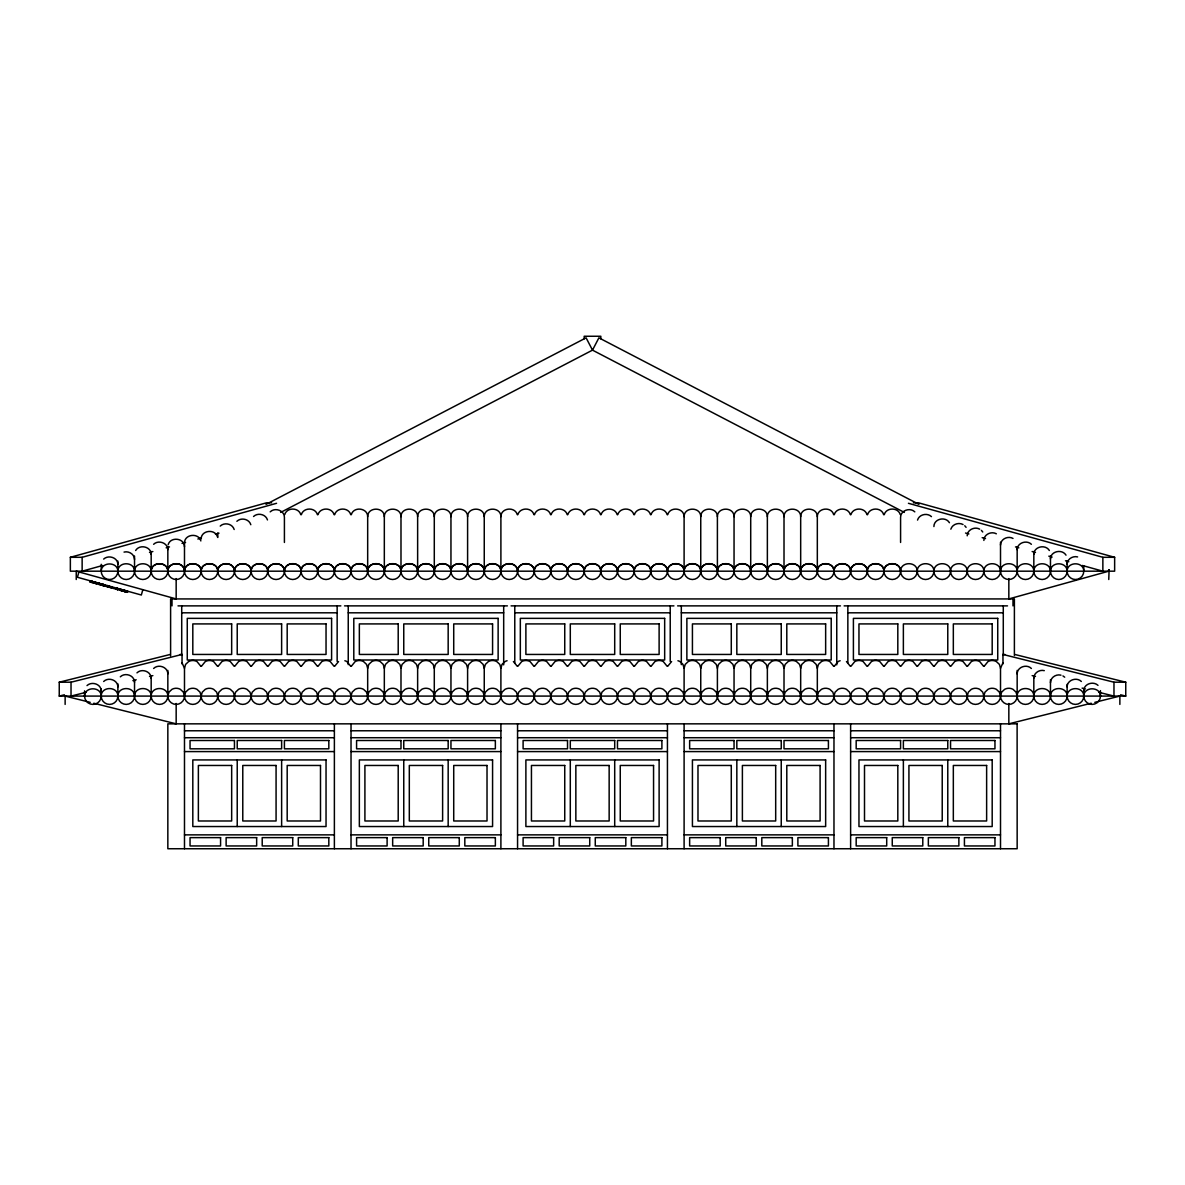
<?xml version="1.0" encoding="UTF-8"?>
<svg xmlns="http://www.w3.org/2000/svg" width="1185" height="1185" viewBox="0 0 1185 1185"><rect width="100%" height="100%" fill="white"/><g stroke="black" fill="none" stroke-linecap="round" stroke-linejoin="round"><path stroke-width="1.5" d="M184.49 694.232L184.49 668.325L185.601 664.4L188.652 661.541A8.547 8.28 0 0 1 196.977 661.541L200.857 666.296M367.676 694.232L367.676 668.325L368.787 664.4L371.838 661.541A8.547 8.28 0 0 1 380.163 661.541L383.214 664.4L384.325 668.325L384.325 694.232M384.325 668.325L385.451 664.4L388.487 661.541A8.547 8.28 0 0 1 396.827 661.541L399.863 664.4L400.989 668.325L400.989 696.084A8.325 8.325 0 0 1 392.665 704.408A8.325 8.325 0 0 1 384.325 696.084L383.214 692.158L380.163 689.3A8.547 8.28 0 0 0 371.838 689.3L368.787 692.158L367.676 696.084A8.325 8.325 0 0 1 359.351 704.408A8.325 8.325 0 0 1 351.027 696.084L349.901 692.158L346.864 689.3A8.547 8.28 0 0 0 338.54 689.3L335.488 692.158L334.377 696.084A8.325 8.325 0 0 1 326.038 704.408A8.325 8.325 0 0 1 317.713 696.084L316.602 692.158L313.551 689.3A8.547 8.28 0 0 0 305.226 689.3L302.175 692.158L301.064 696.084A8.325 8.325 0 0 1 292.739 704.408A8.325 8.325 0 0 1 284.415 696.084L283.289 692.158L280.252 689.3A8.547 8.28 0 0 0 271.913 689.3L268.877 692.158L267.751 696.084A8.325 8.325 0 0 1 259.426 704.408A8.325 8.325 0 0 1 251.102 696.084L249.991 692.158L246.939 689.3A8.547 8.28 0 0 0 238.615 689.3L235.563 692.158L234.452 696.084A8.325 8.325 0 0 1 226.128 704.408A8.325 8.325 0 0 1 217.788 696.084L216.677 692.158L213.626 689.3A8.547 8.28 0 0 0 205.301 689.3L202.265 692.158L201.139 696.084A8.325 8.325 0 0 1 192.814 704.408A8.325 8.325 0 0 1 184.49 696.084L183.379 692.158L180.327 689.3A8.547 8.28 0 0 0 172.003 689.3L168.951 692.158L167.84 696.084A8.325 8.325 0 0 1 159.501 704.408A8.325 8.325 0 0 1 151.176 696.084C151.265 686.041 134.453 686.041 134.527 696.084A8.325 8.325 0 0 1 126.203 704.408A8.325 8.325 0 0 1 117.878 696.084C117.937 686.071 101.155 686.071 101.214 696.084A8.325 8.325 0 0 1 92.889 704.408A8.325 8.325 0 0 1 84.565 696.084L84.565 690.855M400.989 668.325L402.1 664.4L405.151 661.541A8.547 8.28 0 0 1 413.476 661.541L416.527 664.4L417.638 668.325L417.638 696.084A8.325 8.325 0 0 1 409.314 704.408A8.325 8.325 0 0 1 400.989 696.084L399.863 692.158L396.827 689.3A8.547 8.28 0 0 0 388.487 689.3L385.451 692.158L384.325 696.084A8.325 8.325 0 0 1 376 704.408A8.325 8.325 0 0 1 367.676 696.084L366.565 692.158L363.514 689.3A8.547 8.28 0 0 0 355.189 689.3L352.138 692.158L351.027 696.084A8.325 8.325 0 0 1 342.702 704.408A8.325 8.325 0 0 1 334.377 696.084L333.252 692.158L330.2 689.3A8.547 8.28 0 0 0 321.876 689.3L318.839 692.158L317.713 696.084A8.325 8.325 0 0 1 309.389 704.408A8.325 8.325 0 0 1 301.064 696.084L299.953 692.158L296.902 689.3A8.547 8.28 0 0 0 288.577 689.3L285.526 692.158L284.415 696.084A8.325 8.325 0 0 1 276.075 704.408A8.325 8.325 0 0 1 267.751 696.084L266.64 692.158L263.588 689.3A8.547 8.28 0 0 0 255.264 689.3L252.212 692.158L251.102 696.084A8.325 8.325 0 0 1 242.777 704.408A8.325 8.325 0 0 1 234.452 696.084L233.327 692.158L230.29 689.3A8.547 8.28 0 0 0 221.965 689.3L218.914 692.158L217.788 696.084A8.325 8.325 0 0 1 209.464 704.408A8.325 8.325 0 0 1 201.139 696.084L200.028 692.158L196.977 689.3A8.547 8.28 0 0 0 188.652 689.3L185.601 692.158L184.49 696.084A8.325 8.325 0 0 1 176.165 704.408A8.325 8.325 0 0 1 167.84 696.084C167.915 686.011 151.088 686.011 151.176 696.084A8.325 8.325 0 0 1 142.852 704.408A8.325 8.325 0 0 1 134.527 696.084C134.586 686.071 117.819 686.071 117.878 696.084A8.325 8.325 0 0 1 109.553 704.408A8.325 8.325 0 0 1 101.214 696.084C101.125 686.382 84.668 686.382 84.565 696.084M400.989 696.084L402.1 692.158L405.151 689.3A8.547 8.28 0 0 1 413.476 689.3L416.527 692.158L417.638 696.084A8.325 8.325 0 0 0 425.963 704.408A8.325 8.325 0 0 0 434.288 696.084L435.413 692.158L438.45 689.3A8.547 8.28 0 0 1 446.775 689.3L449.826 692.158L450.952 696.084A8.325 8.325 0 0 0 459.276 704.408A8.325 8.325 0 0 0 467.601 696.084L468.712 692.158L471.763 689.3A8.547 8.28 0 0 1 480.088 689.3L483.139 692.158L484.25 696.084A8.325 8.325 0 0 0 492.575 704.408A8.325 8.325 0 0 0 500.9 696.084L502.025 692.158L505.062 689.3A8.547 8.28 0 0 1 513.401 689.3L516.438 692.158L517.564 696.084A8.325 8.325 0 0 0 525.888 704.408A8.325 8.325 0 0 0 534.213 696.084L535.324 692.158L538.375 689.3A8.547 8.28 0 0 1 546.7 689.3L549.751 692.158L550.862 696.084A8.325 8.325 0 0 0 559.187 704.408A8.325 8.325 0 0 0 567.526 696.084L568.637 692.158L571.688 689.3A8.547 8.28 0 0 1 580.013 689.3L583.064 692.158L584.175 696.084A8.325 8.325 0 0 0 592.5 704.408A8.325 8.325 0 0 0 600.825 696.084L601.936 692.158L604.987 689.3A8.547 8.28 0 0 1 613.312 689.3L616.363 692.158L617.474 696.084A8.325 8.325 0 0 0 625.813 704.408A8.325 8.325 0 0 0 634.138 696.084L635.249 692.158L638.3 689.3A8.547 8.28 0 0 1 646.625 689.3L649.676 692.158L650.787 696.084A8.325 8.325 0 0 0 659.112 704.408A8.325 8.325 0 0 0 667.436 696.084L668.562 692.158L671.599 689.3A8.547 8.28 0 0 1 679.923 689.3L682.975 692.158L684.1 696.084A8.325 8.325 0 0 0 692.425 704.408A8.325 8.325 0 0 0 700.75 696.084L701.861 692.158L704.912 689.3A8.547 8.28 0 0 1 713.237 689.3L716.288 692.158L717.399 696.084A8.325 8.325 0 0 0 725.724 704.408A8.325 8.325 0 0 0 734.048 696.084L735.174 692.158L738.225 689.3A8.547 8.28 0 0 1 746.55 689.3L749.587 692.158L750.712 696.084A8.325 8.325 0 0 0 759.037 704.408A8.325 8.325 0 0 0 767.362 696.084L768.472 692.158L771.524 689.3A8.547 8.28 0 0 1 779.849 689.3L782.9 692.158L784.011 696.084A8.325 8.325 0 0 0 792.335 704.408A8.325 8.325 0 0 0 800.675 696.084L801.786 692.158L804.837 689.3A8.547 8.28 0 0 1 813.162 689.3L816.213 692.158L817.324 696.084A8.325 8.325 0 0 0 825.649 704.408A8.325 8.325 0 0 0 833.973 696.084L835.099 692.158L838.136 689.3A8.547 8.28 0 0 1 846.46 689.3L849.512 692.158L850.623 696.084A8.325 8.325 0 0 0 858.962 704.408A8.325 8.325 0 0 0 867.287 696.084L868.398 692.158L871.449 689.3A8.547 8.28 0 0 1 879.774 689.3L882.825 692.158L883.936 696.084A8.325 8.325 0 0 0 892.261 704.408A8.325 8.325 0 0 0 900.585 696.084L901.711 692.158L904.747 689.3A8.547 8.28 0 0 1 913.087 689.3L916.124 692.158L917.249 696.084A8.325 8.325 0 0 0 925.574 704.408A8.325 8.325 0 0 0 933.899 696.084L935.009 692.158L938.061 689.3A8.547 8.28 0 0 1 946.385 689.3L949.437 692.158L950.548 696.084A8.325 8.325 0 0 0 958.872 704.408A8.325 8.325 0 0 0 967.212 696.084L968.323 692.158L971.374 689.3A8.547 8.28 0 0 1 979.699 689.3L982.735 692.158L983.861 696.084A8.325 8.325 0 0 0 992.186 704.408A8.325 8.325 0 0 0 1000.51 696.084L1001.621 692.158L1004.673 689.3A8.547 8.28 0 0 1 1012.997 689.3L1016.049 692.158L1017.16 696.084A8.325 8.325 0 0 0 1025.499 704.408A8.325 8.325 0 0 0 1033.824 696.084C1033.735 686.041 1050.547 686.041 1050.473 696.084A8.325 8.325 0 0 0 1058.797 704.408A8.325 8.325 0 0 0 1067.122 696.084C1067.107 686.145 1083.801 686.145 1083.786 696.084A8.325 8.325 0 0 0 1092.111 704.408A8.325 8.325 0 0 0 1100.435 696.084L1100.435 690.618M417.638 668.325L418.749 664.4L421.801 661.541A8.547 8.28 0 0 1 430.125 661.541L433.177 664.4L434.288 668.325L434.288 696.084A8.325 8.325 0 0 0 442.612 704.408A8.325 8.325 0 0 0 450.952 696.084L452.063 692.158L455.114 689.3A8.547 8.28 0 0 1 463.439 689.3L466.49 692.158L467.601 696.084A8.325 8.325 0 0 0 475.926 704.408A8.325 8.325 0 0 0 484.25 696.084L485.361 692.158L488.413 689.3A8.547 8.28 0 0 1 496.737 689.3L499.789 692.158L500.9 696.084A8.325 8.325 0 0 0 509.239 704.408A8.325 8.325 0 0 0 517.564 696.084L518.674 692.158L521.726 689.3A8.547 8.28 0 0 1 530.05 689.3L533.102 692.158L534.213 696.084A8.325 8.325 0 0 0 542.537 704.408A8.325 8.325 0 0 0 550.862 696.084L551.988 692.158L555.024 689.3A8.547 8.28 0 0 1 563.349 689.3L566.4 692.158L567.526 696.084A8.325 8.325 0 0 0 575.851 704.408A8.325 8.325 0 0 0 584.175 696.084L585.286 692.158L588.338 689.3A8.547 8.28 0 0 1 596.662 689.3L599.714 692.158L600.825 696.084A8.325 8.325 0 0 0 609.149 704.408A8.325 8.325 0 0 0 617.474 696.084L618.6 692.158L621.651 689.3A8.547 8.28 0 0 1 629.976 689.3L633.012 692.158L634.138 696.084A8.325 8.325 0 0 0 642.463 704.408A8.325 8.325 0 0 0 650.787 696.084L651.898 692.158L654.95 689.3A8.547 8.28 0 0 1 663.274 689.3L666.325 692.158L667.436 696.084A8.325 8.325 0 0 0 675.761 704.408A8.325 8.325 0 0 0 684.1 696.084L685.211 692.158L688.263 689.3A8.547 8.28 0 0 1 696.587 689.3L699.639 692.158L700.75 696.084A8.325 8.325 0 0 0 709.074 704.408A8.325 8.325 0 0 0 717.399 696.084L718.51 692.158L721.561 689.3A8.547 8.28 0 0 1 729.886 689.3L732.937 692.158L734.048 696.084A8.325 8.325 0 0 0 742.388 704.408A8.325 8.325 0 0 0 750.712 696.084L751.823 692.158L754.875 689.3A8.547 8.28 0 0 1 763.199 689.3L766.251 692.158L767.362 696.084A8.325 8.325 0 0 0 775.686 704.408A8.325 8.325 0 0 0 784.011 696.084L785.137 692.158L788.173 689.3A8.547 8.28 0 0 1 796.513 689.3L799.549 692.158L800.675 696.084A8.325 8.325 0 0 0 808.999 704.408A8.325 8.325 0 0 0 817.324 696.084L818.435 692.158L821.486 689.3A8.547 8.28 0 0 1 829.811 689.3L832.862 692.158L833.973 696.084A8.325 8.325 0 0 0 842.298 704.408A8.325 8.325 0 0 0 850.623 696.084L851.748 692.158L854.8 689.3A8.547 8.28 0 0 1 863.124 689.3L866.161 692.158L867.287 696.084A8.325 8.325 0 0 0 875.611 704.408A8.325 8.325 0 0 0 883.936 696.084L885.047 692.158L888.098 689.3A8.547 8.28 0 0 1 896.423 689.3L899.474 692.158L900.585 696.084A8.325 8.325 0 0 0 908.925 704.408A8.325 8.325 0 0 0 917.249 696.084L918.36 692.158L921.412 689.3A8.547 8.28 0 0 1 929.736 689.3L932.788 692.158L933.899 696.084A8.325 8.325 0 0 0 942.223 704.408A8.325 8.325 0 0 0 950.548 696.084L951.673 692.158L954.71 689.3A8.547 8.28 0 0 1 963.035 689.3L966.086 692.158L967.212 696.084A8.325 8.325 0 0 0 975.536 704.408A8.325 8.325 0 0 0 983.861 696.084L984.972 692.158L988.023 689.3A8.547 8.28 0 0 1 996.348 689.3L999.399 692.158L1000.51 696.084A8.325 8.325 0 0 0 1008.835 704.408A8.325 8.325 0 0 0 1017.16 696.084C1017.085 686.011 1033.912 686.011 1033.824 696.084A8.325 8.325 0 0 0 1042.148 704.408A8.325 8.325 0 0 0 1050.473 696.084C1050.399 686.041 1067.196 686.041 1067.122 696.084A8.325 8.325 0 0 0 1075.447 704.408A8.325 8.325 0 0 0 1083.786 696.084C1083.875 686.382 1100.332 686.382 1100.435 696.084M417.638 696.084L418.749 692.158L421.801 689.3A8.547 8.28 0 0 1 430.125 689.3L433.177 692.158L434.288 696.084M434.288 668.325L435.413 664.4L438.45 661.541A8.547 8.28 0 0 1 446.775 661.541L449.826 664.4L450.952 668.325L450.952 696.084M450.952 668.325L452.063 664.4L455.114 661.541A8.547 8.28 0 0 1 463.439 661.541L466.49 664.4L467.601 668.325L467.601 696.084M467.601 668.325L468.712 664.4L471.763 661.541A8.547 8.28 0 0 1 480.088 661.541L483.139 664.4L484.25 668.325L484.25 694.232M484.25 668.325L485.361 664.4L488.413 661.541A8.547 8.28 0 0 1 496.737 661.541L499.789 664.4L500.9 668.325L500.9 694.232M500.9 668.325L502.025 664.4L505.062 661.541A8.547 8.28 0 0 1 507.076 660.756M684.1 694.232L684.1 668.325L685.211 664.4L688.263 661.541A8.547 8.28 0 0 1 696.587 661.541L699.639 664.4L700.75 668.325L700.75 694.232M700.75 668.325L701.861 664.4L704.912 661.541A8.547 8.28 0 0 1 713.237 661.541L716.288 664.4L717.399 668.325L717.399 696.084M717.399 668.325L718.51 664.4L721.561 661.541A8.547 8.28 0 0 1 729.886 661.541L732.937 664.4L734.048 668.325L734.048 696.084M734.048 668.325L735.174 664.4L738.225 661.541A8.547 8.28 0 0 1 746.55 661.541L749.587 664.4L750.712 668.325L750.712 696.084M750.712 668.325L751.823 664.4L754.875 661.541A8.547 8.28 0 0 1 763.199 661.541L766.251 664.4L767.362 668.325L767.362 696.084M767.362 668.325L768.472 664.4L771.524 661.541A8.547 8.28 0 0 1 779.849 661.541L782.9 664.4L784.011 668.325L784.011 696.084M784.011 668.325L785.137 664.4L788.173 661.541A8.547 8.28 0 0 1 796.513 661.541L799.549 664.4L800.675 668.325L800.675 694.232M800.675 668.325L801.786 664.4L804.837 661.541A8.547 8.28 0 0 1 813.162 661.541L816.213 664.4L817.324 668.325L817.324 694.232M817.324 668.325L818.435 664.4L821.486 661.541A8.547 8.28 0 0 1 829.811 661.541L833.692 666.296M1000.51 694.232L1000.51 668.325L1002.954 662.785M367.676 569.363L367.676 516.675C367.617 506.662 384.399 506.662 384.325 516.675L384.325 571.185A8.325 8.325 0 0 1 376 579.509A8.325 8.325 0 0 1 367.676 571.185C367.735 561.157 350.967 561.157 351.027 571.185A8.325 8.325 0 0 1 342.702 579.509A8.325 8.325 0 0 1 334.377 571.185C334.422 561.157 317.654 561.157 317.713 571.185A8.325 8.325 0 0 1 309.389 579.509A8.325 8.325 0 0 1 301.064 571.185C301.123 561.157 284.341 561.157 284.415 571.185A8.325 8.325 0 0 1 276.075 579.509A8.325 8.325 0 0 1 267.751 571.185C267.795 561.201 251.057 561.201 251.102 571.185A8.325 8.325 0 0 1 242.777 579.509A8.325 8.325 0 0 1 234.452 571.185C234.482 561.201 217.759 561.201 217.788 571.185A8.325 8.325 0 0 1 209.464 579.509A8.325 8.325 0 0 1 201.139 571.185C201.183 561.201 184.445 561.201 184.49 571.185A8.325 8.325 0 0 1 176.165 579.509A8.325 8.325 0 0 1 167.84 571.185C167.84 561.26 151.176 561.26 151.176 571.185A8.325 8.325 0 0 1 142.852 579.509A8.325 8.325 0 0 1 134.527 571.185C134.512 561.305 117.878 561.305 117.878 571.185A8.325 8.325 0 0 1 109.553 579.509A8.325 8.325 0 0 1 101.214 571.185L101.214 564.312M384.325 516.675C384.266 506.662 401.048 506.662 400.989 516.675L400.989 571.185A8.325 8.325 0 0 1 392.665 579.509A8.325 8.325 0 0 1 384.325 571.185C384.384 561.157 367.617 561.157 367.676 571.185A8.325 8.325 0 0 1 359.351 579.509A8.325 8.325 0 0 1 351.027 571.185C351.086 561.157 334.303 561.157 334.377 571.185A8.325 8.325 0 0 1 326.038 579.509A8.325 8.325 0 0 1 317.713 571.185C317.773 561.157 301.005 561.157 301.064 571.185A8.325 8.325 0 0 1 292.739 579.509A8.325 8.325 0 0 1 284.415 571.185C284.444 561.201 267.721 561.201 267.751 571.185A8.325 8.325 0 0 1 259.426 579.509A8.325 8.325 0 0 1 251.102 571.185C251.146 561.201 234.408 561.201 234.452 571.185A8.325 8.325 0 0 1 226.128 579.509A8.325 8.325 0 0 1 217.788 571.185C217.833 561.201 201.109 561.201 201.139 571.185A8.325 8.325 0 0 1 192.814 579.509A8.325 8.325 0 0 1 184.49 571.185C184.505 561.246 167.811 561.246 167.84 571.185A8.325 8.325 0 0 1 159.501 579.509A8.325 8.325 0 0 1 151.176 571.185C151.176 561.305 134.542 561.305 134.527 571.185A8.325 8.325 0 0 1 126.203 579.509A8.325 8.325 0 0 1 117.878 571.185C117.745 561.542 101.347 561.542 101.214 571.185M200.857 540.938C198.606 532.524 184.445 534.065 184.49 542.937L184.49 571.185C184.505 561.305 201.139 561.305 201.139 571.185C201.154 561.305 217.788 561.305 217.788 571.185C217.803 561.305 234.437 561.305 234.452 571.185C234.452 561.305 251.087 561.305 251.102 571.185C251.116 561.305 267.751 561.305 267.751 571.185C267.766 561.305 284.4 561.305 284.415 571.185C284.415 561.305 301.049 561.305 301.064 571.185C301.079 561.305 317.713 561.305 317.713 571.185C317.728 561.305 334.363 561.305 334.377 571.185C334.377 561.305 351.012 561.305 351.027 571.185C351.027 561.305 367.661 561.305 367.676 571.185C367.691 561.305 384.325 561.305 384.325 571.185C384.266 561.157 401.048 561.157 400.989 571.185A8.325 8.325 0 0 0 409.314 579.509A8.325 8.325 0 0 0 417.638 571.185C417.579 561.157 434.347 561.157 434.288 571.185A8.325 8.325 0 0 0 442.612 579.509A8.325 8.325 0 0 0 450.952 571.185C450.892 561.157 467.66 561.157 467.601 571.185A8.325 8.325 0 0 0 475.926 579.509A8.325 8.325 0 0 0 484.25 571.185C484.191 561.157 500.974 561.157 500.9 571.185A8.325 8.325 0 0 0 509.239 579.509A8.325 8.325 0 0 0 517.564 571.185C517.504 561.157 534.272 561.157 534.213 571.185A8.325 8.325 0 0 0 542.537 579.509A8.325 8.325 0 0 0 550.862 571.185C550.803 561.157 567.585 561.157 567.526 571.185A8.325 8.325 0 0 0 575.851 579.509A8.325 8.325 0 0 0 584.175 571.185C584.116 561.157 600.884 561.157 600.825 571.185A8.325 8.325 0 0 0 609.149 579.509A8.325 8.325 0 0 0 617.474 571.185C617.429 561.157 634.197 561.157 634.138 571.185A8.325 8.325 0 0 0 642.463 579.509A8.325 8.325 0 0 0 650.787 571.185C650.728 561.157 667.496 561.157 667.436 571.185A8.325 8.325 0 0 0 675.761 579.509A8.325 8.325 0 0 0 684.1 571.185C684.041 561.157 700.809 561.157 700.75 571.185A8.325 8.325 0 0 0 709.074 579.509A8.325 8.325 0 0 0 717.399 571.185C717.34 561.157 734.122 561.157 734.048 571.185A8.325 8.325 0 0 0 742.388 579.509A8.325 8.325 0 0 0 750.712 571.185C750.653 561.157 767.421 561.157 767.362 571.185A8.325 8.325 0 0 0 775.686 579.509A8.325 8.325 0 0 0 784.011 571.185C783.952 561.157 800.734 561.157 800.675 571.185A8.325 8.325 0 0 0 808.999 579.509A8.325 8.325 0 0 0 817.324 571.185C817.265 561.157 834.033 561.157 833.973 571.185A8.325 8.325 0 0 0 842.298 579.509A8.325 8.325 0 0 0 850.623 571.185C850.578 561.157 867.346 561.157 867.287 571.185A8.325 8.325 0 0 0 875.611 579.509A8.325 8.325 0 0 0 883.936 571.185C883.877 561.157 900.659 561.157 900.585 571.185A8.325 8.325 0 0 0 908.925 579.509A8.325 8.325 0 0 0 917.249 571.185C917.205 561.201 933.943 561.201 933.899 571.185A8.325 8.325 0 0 0 942.223 579.509A8.325 8.325 0 0 0 950.548 571.185C950.518 561.216 967.241 561.216 967.212 571.185A8.325 8.325 0 0 0 975.536 579.509A8.325 8.325 0 0 0 983.861 571.185C983.831 561.231 1000.54 561.231 1000.51 571.185A8.325 8.325 0 0 0 1008.835 579.509A8.325 8.325 0 0 0 1017.16 571.185C1017.16 561.26 1033.824 561.26 1033.824 571.185A8.325 8.325 0 0 0 1042.148 579.509A8.325 8.325 0 0 0 1050.473 571.185C1050.517 561.364 1067.078 561.364 1067.122 571.185A8.325 8.325 0 0 0 1075.447 579.509A8.325 8.325 0 0 0 1083.786 571.185L1083.786 565.956M400.989 516.675C400.915 506.662 417.698 506.662 417.638 516.675L417.638 571.185A8.325 8.325 0 0 0 425.963 579.509A8.325 8.325 0 0 0 434.288 571.185C434.228 561.157 451.011 561.157 450.952 571.185A8.325 8.325 0 0 0 459.276 579.509A8.325 8.325 0 0 0 467.601 571.185C467.542 561.157 484.309 561.157 484.25 571.185A8.325 8.325 0 0 0 492.575 579.509A8.325 8.325 0 0 0 500.9 571.185C500.855 561.157 517.623 561.157 517.564 571.185A8.325 8.325 0 0 0 525.888 579.509A8.325 8.325 0 0 0 534.213 571.185C534.154 561.157 550.921 561.157 550.862 571.185A8.325 8.325 0 0 0 559.187 579.509A8.325 8.325 0 0 0 567.526 571.185C567.467 561.157 584.235 561.157 584.175 571.185A8.325 8.325 0 0 0 592.5 579.509A8.325 8.325 0 0 0 600.825 571.185C600.765 561.157 617.548 561.157 617.474 571.185A8.325 8.325 0 0 0 625.813 579.509A8.325 8.325 0 0 0 634.138 571.185C634.079 561.157 650.846 561.157 650.787 571.185A8.325 8.325 0 0 0 659.112 579.509A8.325 8.325 0 0 0 667.436 571.185C667.377 561.157 684.16 561.157 684.1 571.185A8.325 8.325 0 0 0 692.425 579.509A8.325 8.325 0 0 0 700.75 571.185C700.691 561.157 717.458 561.157 717.399 571.185A8.325 8.325 0 0 0 725.724 579.509A8.325 8.325 0 0 0 734.048 571.185C734.004 561.157 750.772 561.157 750.712 571.185A8.325 8.325 0 0 0 759.037 579.509A8.325 8.325 0 0 0 767.362 571.185C767.302 561.157 784.07 561.157 784.011 571.185A8.325 8.325 0 0 0 792.335 579.509A8.325 8.325 0 0 0 800.675 571.185C800.616 561.157 817.383 561.157 817.324 571.185A8.325 8.325 0 0 0 825.649 579.509A8.325 8.325 0 0 0 833.973 571.185C833.914 561.157 850.697 561.157 850.623 571.185A8.325 8.325 0 0 0 858.962 579.509A8.325 8.325 0 0 0 867.287 571.185C867.227 561.157 883.995 561.157 883.936 571.185A8.325 8.325 0 0 0 892.261 579.509A8.325 8.325 0 0 0 900.585 571.185C900.541 561.201 917.294 561.201 917.249 571.185A8.325 8.325 0 0 0 925.574 579.509A8.325 8.325 0 0 0 933.899 571.185C933.854 561.216 950.592 561.216 950.548 571.185A8.325 8.325 0 0 0 958.872 579.509A8.325 8.325 0 0 0 967.212 571.185C967.167 561.216 983.891 561.216 983.861 571.185A8.325 8.325 0 0 0 992.186 579.509A8.325 8.325 0 0 0 1000.51 571.185C1000.496 561.246 1017.189 561.246 1017.16 571.185A8.325 8.325 0 0 0 1025.499 579.509A8.325 8.325 0 0 0 1033.824 571.185C1033.824 561.305 1050.458 561.305 1050.473 571.185A8.325 8.325 0 0 0 1058.797 579.509A8.325 8.325 0 0 0 1067.122 571.185C1067.167 561.364 1083.742 561.364 1083.786 571.185M384.325 571.185C384.34 561.305 400.974 561.305 400.989 571.185C400.915 561.157 417.698 561.157 417.638 571.185C417.638 561.305 434.288 561.305 434.288 571.185C434.288 561.305 450.937 561.305 450.952 571.185C450.952 561.305 467.586 561.305 467.601 571.185C467.601 561.305 484.25 561.305 484.25 571.185C484.25 561.305 500.9 561.305 500.9 571.185C500.914 561.305 517.549 561.305 517.564 571.185C517.564 561.305 534.213 561.305 534.213 571.185C534.213 561.305 550.862 561.305 550.862 571.185C550.862 561.305 567.511 561.305 567.526 571.185C567.526 561.305 584.161 561.305 584.175 571.185C584.175 561.305 600.825 561.305 600.825 571.185C600.825 561.305 617.474 561.305 617.474 571.185C617.489 561.305 634.123 561.305 634.138 571.185C634.138 561.305 650.787 561.305 650.787 571.185C650.787 561.305 667.436 561.305 667.436 571.185C667.436 561.305 684.086 561.305 684.1 571.185C684.1 561.305 700.735 561.305 700.75 571.185C700.75 561.305 717.399 561.305 717.399 571.185C717.399 561.305 734.048 561.305 734.048 571.185C734.063 561.305 750.697 561.305 750.712 571.185C750.712 561.305 767.362 561.305 767.362 571.185C767.362 561.305 784.011 561.305 784.011 571.185C784.011 561.305 800.66 561.305 800.675 571.185C800.675 561.305 817.309 561.305 817.324 571.185C817.324 561.305 833.973 561.305 833.973 571.185C833.973 561.305 850.623 561.305 850.623 571.185C850.637 561.305 867.272 561.305 867.287 571.185C867.287 561.305 883.936 561.305 883.936 571.185C883.936 561.305 900.585 561.305 900.585 571.185M417.638 516.675C417.579 506.662 434.362 506.662 434.288 516.675L434.288 571.185M434.288 516.675C434.228 506.662 451.011 506.662 450.952 516.675L450.952 571.185M450.952 516.675C450.878 506.662 467.66 506.662 467.601 516.675L467.601 571.185M467.601 516.675C467.542 506.662 484.309 506.662 484.25 516.675L484.25 571.185M484.25 516.675C484.191 506.662 500.974 506.662 500.9 516.675L500.9 571.185M500.9 516.675C500.84 507.772 515.031 506.217 517.282 514.675M684.1 571.185L684.1 516.675C684.026 506.662 700.809 506.662 700.75 516.675L700.75 571.185M700.75 516.675C700.691 506.662 717.458 506.662 717.399 516.675L717.399 571.185M717.399 516.675C717.34 506.662 734.122 506.662 734.048 516.675L734.048 571.185M734.048 516.675C733.989 506.662 750.772 506.662 750.712 516.675L750.712 571.185M750.712 516.675C750.638 506.662 767.421 506.662 767.362 516.675L767.362 571.185M767.362 516.675C767.302 506.662 784.085 506.662 784.011 516.675L784.011 571.185M784.011 516.675C783.952 506.662 800.734 506.662 800.675 516.675L800.675 571.185M800.675 516.675C800.601 506.662 817.383 506.662 817.324 516.675L817.324 569.363M817.324 516.675C817.265 507.772 831.455 506.217 833.692 514.675M1017.16 673.954C1017.115 666.992 1026.64 663.718 1031.38 668.473M1033.824 678.116C1033.809 672.932 1039.467 669.318 1044.296 670.636M1050.473 682.664C1050.473 677.465 1056.131 673.85 1060.96 675.169M201.139 538.982C201.109 530.11 215.255 528.569 217.507 536.983M933.899 526.555C933.884 518.689 945.6 516.142 949.437 522.718M967.212 535.813C967.212 529.754 974.692 526.288 979.699 529.162M983.861 540.434C983.861 534.391 991.341 530.939 996.348 533.798M1000.51 545.056C1000.525 539.012 1008.005 535.576 1012.997 538.434M1017.16 549.692C1017.174 542.76 1026.669 539.664 1031.38 544.285M1067.122 686.87C1067.137 679.938 1076.617 676.813 1081.342 681.464M151.176 551.469L151.176 571.185C151.191 561.305 167.826 561.305 167.84 571.185C167.855 562.371 181.912 560.89 184.208 569.215M400.989 571.185C400.989 561.305 417.624 561.305 417.638 571.185M1033.824 554.313C1033.853 546.478 1045.511 544.019 1049.362 550.507M1050.473 558.935C1050.532 551.129 1062.16 548.729 1066.011 555.158M1067.122 564.208C1067.152 559.039 1072.869 555.646 1077.609 556.92M1083.786 690.618C1083.875 683.745 1093.311 680.871 1097.991 685.345M78.906 571.925L77.425 577.273L141.341 595.018L142.837 589.671M90.075 581.953L90.341 580.857L90.001 581.924L127.521 592.352M90.549 582.072L90.845 580.991M90.801 582.146L91.067 581.05M91.526 582.353L91.912 581.287M91.749 582.413L92.045 581.331M92.163 582.531L92.46 581.45M92.415 582.605L92.726 581.524M93.837 582.99L94.133 581.909M94.119 583.079L94.43 581.998M94.341 583.139L94.637 582.057M94.726 583.242L95.022 582.161M95.022 583.316L95.318 582.235M95.911 583.568L96.222 582.487M96.178 583.642L96.474 582.561L96.207 583.657M98.562 584.309L98.77 583.198M98.636 584.323L99.022 583.272M98.933 584.412L99.244 583.331M99.066 584.442L99.584 583.42M99.496 584.56L99.792 583.479M100.947 583.805L100.681 584.901L101.066 583.835M101.006 584.99L101.303 583.909M101.258 585.049L101.555 583.968M101.703 585.183L102.014 584.101M102.043 585.271L102.354 584.19M102.31 585.346L102.606 584.264M102.606 585.42L102.814 584.323M102.902 585.508L103.199 584.427M103.154 585.583L103.451 584.501M103.332 585.627L103.628 584.546M103.628 585.716L103.969 584.649M104.695 586.012L104.991 584.931M107.628 586.827L108.013 585.76M107.879 586.901L108.191 585.82M108.102 586.96L108.398 585.879M108.946 587.197L109.213 586.101M109.287 587.286L109.583 586.205M111.123 587.79L111.42 586.708M111.331 587.849L111.627 586.768M116.323 589.241L116.663 588.175M116.574 589.3L116.871 588.234M116.826 589.375L116.959 588.249M117.078 589.449L117.389 588.367M117.211 589.478L117.508 588.412M117.596 589.597L117.893 588.515M117.73 589.626L118.026 588.545M119.685 590.174L119.937 589.078L119.848 590.219M120.07 590.278L120.366 589.197M120.959 590.53L121.255 589.449M121.166 590.589L121.477 589.508M121.685 590.722L121.981 589.641M122.233 590.885L122.544 589.804M122.366 590.915L122.855 589.893M122.84 591.048L123.136 589.967M123.225 591.152L123.521 590.071M123.699 591.285L123.981 590.204M123.936 591.359L124.247 590.278M124.277 591.448L124.588 590.367M124.499 591.508L124.795 590.426M124.795 591.596L125.092 590.515M125.18 591.7L125.477 590.619M125.343 591.745L125.654 590.663M125.906 591.893L126.069 590.782M126.973 592.189L127.269 591.108M127.388 592.307L127.817 591.271M1109.101 570L1108.76 579.509M1109.19 570.074L1108.76 571.185L1008.835 598.929L1008.835 578.576M201.42 666.296L205.301 661.541A8.547 8.28 0 0 1 213.626 661.541L217.507 666.296M218.084 666.296L221.965 661.541A8.547 8.28 0 0 1 230.29 661.541L234.171 666.296M234.734 666.296L238.615 661.541A8.547 8.28 0 0 1 246.939 661.541L250.82 666.296M251.383 666.296L255.264 661.541A8.547 8.28 0 0 1 263.588 661.541L267.469 666.296M268.047 666.296L271.913 661.541A8.547 8.28 0 0 1 280.252 661.541L284.119 666.296M284.696 666.296L288.577 661.541A8.547 8.28 0 0 1 296.902 661.541L300.783 666.296M301.346 666.296L305.226 661.541A8.547 8.28 0 0 1 313.551 661.541L317.432 666.296M317.995 666.296L321.876 661.541A8.547 8.28 0 0 1 330.2 661.541L334.081 666.296M334.659 666.296L338.54 661.541M351.308 666.296L355.189 661.541A8.547 8.28 0 0 1 363.514 661.541L366.565 664.4L367.676 668.325M517.845 666.296L521.726 661.541A8.547 8.28 0 0 1 530.05 661.541L533.931 666.296M534.494 666.296L538.375 661.541A8.547 8.28 0 0 1 546.7 661.541L550.581 666.296M551.143 666.296L555.024 661.541A8.547 8.28 0 0 1 563.349 661.541L567.23 666.296M567.808 666.296L571.688 661.541A8.547 8.28 0 0 1 580.013 661.541L583.894 666.296M584.457 666.296L588.338 661.541A8.547 8.28 0 0 1 596.662 661.541L600.543 666.296M601.106 666.296L604.987 661.541A8.547 8.28 0 0 1 613.312 661.541L617.192 666.296M617.77 666.296L621.651 661.541A8.547 8.28 0 0 1 629.976 661.541L633.856 666.296M634.419 666.296L638.3 661.541A8.547 8.28 0 0 1 646.625 661.541L650.506 666.296M651.069 666.296L654.95 661.541A8.547 8.28 0 0 1 663.274 661.541L667.155 666.296M667.718 666.296L671.599 661.541M834.255 666.296L838.136 661.541A8.547 8.28 0 0 1 840.15 660.756M850.919 666.296L854.8 661.541A8.547 8.28 0 0 1 863.124 661.541L867.005 666.296M867.568 666.296L871.449 661.541A8.547 8.28 0 0 1 879.774 661.541L883.654 666.296M884.217 666.296L888.098 661.541A8.547 8.28 0 0 1 896.423 661.541L900.304 666.296M900.881 666.296L904.747 661.541A8.547 8.28 0 0 1 913.087 661.541L916.953 666.296M917.531 666.296L921.412 661.541A8.547 8.28 0 0 1 929.736 661.541L933.617 666.296M934.18 666.296L938.061 661.541A8.547 8.28 0 0 1 946.385 661.541L950.266 666.296M950.829 666.296L954.71 661.541A8.547 8.28 0 0 1 963.035 661.541L966.916 666.296M967.493 666.296L971.374 661.541A8.547 8.28 0 0 1 979.699 661.541L983.58 666.296M984.142 666.296L988.023 661.541A8.547 8.28 0 0 1 996.348 661.541L999.399 664.4L1000.51 668.325M284.696 514.675C286.726 507.195 298.738 507.195 300.783 514.675M301.346 514.675C303.39 507.195 315.388 507.195 317.432 514.675M317.995 514.675C320.039 507.195 332.052 507.195 334.081 514.675M334.659 514.675C336.688 507.195 348.701 507.195 350.745 514.675M351.308 514.675C353.545 506.217 367.735 507.772 367.676 516.675M517.845 514.675C519.889 507.195 531.887 507.195 533.931 514.675M534.494 514.675C536.538 507.195 548.536 507.195 550.581 514.675M551.143 514.675C553.188 507.195 565.201 507.195 567.23 514.675M567.808 514.675C569.837 507.195 581.85 507.195 583.894 514.675M584.457 514.675C586.501 507.195 598.499 507.195 600.543 514.675M601.106 514.675C603.15 507.195 615.163 507.195 617.192 514.675M617.77 514.675C619.799 507.195 631.812 507.195 633.856 514.675M634.419 514.675C636.463 507.195 648.462 507.195 650.506 514.675M651.069 514.675C653.113 507.195 665.111 507.195 667.155 514.675M667.718 514.675C669.969 506.217 684.16 507.772 684.1 516.675M834.255 514.675C836.299 507.195 848.312 507.195 850.341 514.675M850.919 514.675C852.948 507.195 864.961 507.195 867.005 514.675M867.568 514.675C869.612 507.195 881.61 507.195 883.654 514.675M884.217 514.675C886.262 507.195 898.274 507.195 900.304 514.675M917.531 520.082C919.204 514.32 927.233 512.587 931.454 516.63M950.829 529.191C952.31 524.229 958.635 522.111 963.035 524.525M168.122 544.759C170.388 536.39 184.505 537.901 184.49 546.744M135.638 550.507C139.489 544.019 151.147 546.478 151.176 554.313M153.62 668.473C158.36 663.718 167.885 666.992 167.84 673.954M136.971 672.858C141.696 668.133 151.221 671.377 151.176 678.338M103.658 681.493C108.383 676.783 117.893 679.997 117.878 686.944M120.307 676.828C125.047 672.132 134.557 675.332 134.527 682.293M220.232 526.066C224.454 522.022 232.497 523.755 234.171 529.502M236.881 521.282C241.118 517.238 249.146 518.971 250.82 524.718M253.546 516.497C257.767 512.453 265.796 514.186 267.469 519.934M270.195 511.861C274.92 507.18 284.415 510.365 284.415 517.297L284.415 542.449M153.62 544.285C158.331 539.664 167.826 542.76 167.84 549.692M87.009 685.582C91.689 681.108 101.125 683.982 101.214 690.855M103.658 559.083C108.339 554.654 117.745 557.454 117.878 564.312M266.047 504.366L586.101 337.829L592.5 350.138L904.333 512.409M280.667 512.409L592.5 350.138L598.899 337.829L918.953 504.366M913.383 502.796L918.434 502.796L1114.641 557.306L1114.641 571.185L70.359 571.185L70.359 557.306L266.566 502.796L271.617 502.796M70.359 557.306L82.135 557.306L276.564 503.299M102.695 565.467L82.135 571.185L82.135 557.306M149.517 552.462L152.85 551.529M166.167 547.84L169.499 546.907M182.046 543.426L185.571 542.449M197.88 539.027L201.391 538.049M215.463 534.139L218.988 533.161M1014.73 654.446L1125.75 682.204L1125.75 696.084L59.25 696.084L59.25 682.204L170.27 654.446M59.25 682.204L71.026 682.204L182.046 654.446L182.046 663.911M59.25 696.084L64.39 694.795M86.164 692.292L71.026 696.084L71.026 682.204M132.868 680.62L136.186 679.79M149.517 676.457L152.85 675.628M1091.207 703.238L1008.835 723.842L1008.835 703.475M1094.792 702.35L1119.869 696.084L1119.869 704.408M124.04 552.091C128.809 550.803 134.512 554.254 134.527 559.438M908.436 503.299L1102.865 557.306L1114.641 557.306M178.017 605.876L340.85 605.876M344.554 605.876L507.387 605.876M511.076 605.876L673.924 605.876M677.613 605.876L840.446 605.876M844.135 605.876L1007.502 605.876M181.72 612.808L337.147 612.808M348.242 612.808L503.684 612.808M514.779 612.808L670.221 612.808M681.316 612.808L836.758 612.808M847.853 612.808L1003.28 612.808M180.09 654.446L182.046 654.446M1002.954 663.911L1002.954 654.446L1004.91 654.446M1002.954 654.446L1113.974 682.204L1125.75 682.204M1017.16 723.842L167.84 723.842L167.84 848.741L1017.16 848.741L1017.115 723.842M184.49 730.775L334.377 730.775M351.027 730.775L500.9 730.775M517.564 730.775L667.436 730.775M684.1 730.775L833.973 730.775M850.623 730.775L1000.51 730.775M184.49 737.722L334.377 737.722M351.027 737.722L500.9 737.722M517.564 737.722L667.436 737.722M684.1 737.722L833.973 737.722M850.623 737.722L1000.51 737.722M184.49 751.586L334.377 751.586M351.027 751.586L500.9 751.586M517.564 751.586L667.436 751.586M684.1 751.586L833.973 751.586M850.623 751.586L1000.51 751.586M184.49 834.862L334.377 834.862M351.027 834.862L500.9 834.862M517.564 834.862L667.436 834.862M684.1 834.862L833.973 834.862M850.623 834.862L1000.51 834.862M1120.61 694.795L1125.75 696.084M1032.15 675.628L1035.483 676.457M1082.112 688.115L1085.445 688.944M1098.836 692.292L1113.974 696.084L1113.974 682.204M90.208 702.35L65.131 696.084L65.131 704.408M93.793 703.238L176.165 723.842L176.165 703.475M965.538 533.028L968.871 533.961M982.187 537.664L985.52 538.582M1015.501 546.907L1018.833 547.84M1032.15 551.529L1035.483 552.462M1048.814 556.165L1052.132 557.083M1065.463 560.786L1068.796 561.705M1082.305 565.467L1102.865 571.185L1102.865 557.306M914.805 511.861C910.08 507.18 900.585 510.365 900.585 517.297L900.585 542.449M1062.96 675.939L1064.693 677.183M846.46 661.541L850.341 666.296M513.401 661.541L517.282 666.296M981.417 530.376L982.735 531.976M964.768 525.755L966.086 527.34M182.046 662.785L184.49 668.325M350.745 666.296L346.864 661.541A8.547 8.28 0 0 0 344.85 660.756M684.1 668.325L682.975 664.4L679.938 661.541A8.547 8.28 0 0 0 677.924 660.756M1083.786 688.722L1083.786 696.084M1067.122 560.698L1067.122 571.185M1067.122 684.337L1067.122 696.084M1050.473 556.002L1050.473 571.185M1050.473 679.642L1050.473 696.084M1033.824 551.469L1033.824 571.185M1033.824 675.805L1033.824 696.084M1017.16 546.803L1017.16 571.185M1017.16 670.414L1017.16 694.247M1014.39 655.542L1014.39 598.929L170.61 598.929L170.61 655.883M1012.997 598.929L1012.997 605.876M1003.28 605.876L1003.28 655.379M1000.51 542.241L1000.51 571.185M1000.51 723.842L1000.51 848.741M947.778 759.926L947.778 826.538M903.37 759.926L903.37 826.538M850.623 723.842L850.623 848.741M847.853 605.876L847.853 662.77M836.758 605.876L836.758 664.859M833.973 723.842L833.973 848.741M781.241 759.926L781.241 826.538M736.833 759.926L736.833 826.538M684.1 723.842L684.1 848.741M681.316 605.876L681.316 664.622M670.221 605.876L670.221 661.393M667.436 723.842L667.436 848.741M614.704 759.926L614.704 826.538M600.825 338.821L600.825 336.259L584.175 336.259L584.175 338.821M570.296 759.926L570.296 826.538M517.564 723.842L517.564 848.741M514.779 605.876L514.779 662.77M503.684 605.876L503.684 664.859M500.9 723.842L500.9 848.741M448.167 759.926L448.167 826.538M403.759 759.926L403.759 826.538M351.027 723.842L351.027 848.741M348.242 605.876L348.242 664.622M337.147 605.876L337.147 661.393M334.377 723.842L334.377 848.741M281.63 759.926L281.63 826.538M237.222 759.926L237.222 826.538M217.788 532.998L217.788 537.486M184.49 723.842L184.49 848.741M181.72 605.876L181.72 655.379M176.165 578.576L176.165 598.929L76.24 571.185L76.24 579.509M172.003 598.929L172.003 605.876M167.84 546.744L167.84 571.185M167.84 670.414L167.84 694.247M151.176 675.805L151.176 696.084M134.527 556.017L134.527 571.185M134.527 680.116L134.527 696.084M117.878 561.112L117.878 571.185M117.878 683.834L117.878 696.084M101.214 688.781L101.214 696.084M107.42 585.597L107.124 586.679L107.465 585.612M108.783 585.983L108.487 587.064L108.872 585.997M1109.101 570L1108.76 571.185L1109.116 570.015M331.593 618.363L187.26 618.363L187.26 660.001L331.593 660.001L331.593 618.363M498.13 618.363L353.797 618.363L353.797 660.001L498.13 660.001L498.13 618.363M664.667 618.363L520.333 618.363L520.333 660.001L664.667 660.001L664.667 618.363M831.203 618.363L686.87 618.363L686.87 660.001L831.203 660.001L831.203 618.363M997.74 618.363L853.407 618.363L853.407 660.001L997.74 660.001L997.74 618.363M231.667 623.917L192.814 623.917L192.814 654.446L231.667 654.446L231.667 623.917M281.63 623.917L237.222 623.917L237.222 654.446L281.63 654.446L281.63 623.917M326.038 623.917L287.185 623.917L287.185 654.446L326.038 654.446L326.038 623.917M398.204 623.917L359.351 623.917L359.351 654.446L398.204 654.446L398.204 623.917M448.167 623.917L403.759 623.917L403.759 654.446L448.167 654.446L448.167 623.917M492.575 623.917L453.722 623.917L453.722 654.446L492.575 654.446L492.575 623.917M564.741 623.917L525.888 623.917L525.888 654.446L564.741 654.446L564.741 623.917M614.704 623.917L570.296 623.917L570.296 654.446L614.704 654.446L614.704 623.917M659.112 623.917L620.259 623.917L620.259 654.446L659.112 654.446L659.112 623.917M731.278 623.917L692.425 623.917L692.425 654.446L731.278 654.446L731.278 623.917M781.241 623.917L736.833 623.917L736.833 654.446L781.241 654.446L781.241 623.917M825.649 623.917L786.796 623.917L786.796 654.446L825.649 654.446L825.649 623.917M897.815 623.917L858.962 623.917L858.962 654.446L897.815 654.446L897.815 623.917M947.778 623.917L903.37 623.917L903.37 654.446L947.778 654.446L947.778 623.917M992.186 623.917L953.332 623.917L953.332 654.446L992.186 654.446L992.186 623.917M234.452 740.492L190.044 740.492L190.044 748.816L234.452 748.816L234.452 740.492M281.63 740.492L237.222 740.492L237.222 748.816L281.63 748.816L281.63 740.492M328.823 740.492L284.415 740.492L284.415 748.816L328.823 748.816L328.823 740.492M400.989 740.492L356.581 740.492L356.581 748.816L400.989 748.816L400.989 740.492M448.167 740.492L403.759 740.492L403.759 748.816L448.167 748.816L448.167 740.492M495.36 740.492L450.952 740.492L450.952 748.816L495.36 748.816L495.36 740.492M567.526 740.492L523.103 740.492L523.103 748.816L567.526 748.816L567.526 740.492M614.704 740.492L570.296 740.492L570.296 748.816L614.704 748.816L614.704 740.492M661.897 740.492L617.474 740.492L617.474 748.816L661.897 748.816L661.897 740.492M734.048 740.492L689.64 740.492L689.64 748.816L734.048 748.816L734.048 740.492M781.241 740.492L736.833 740.492L736.833 748.816L781.241 748.816L781.241 740.492M828.419 740.492L784.011 740.492L784.011 748.816L828.419 748.816L828.419 740.492M900.585 740.492L856.177 740.492L856.177 748.816L900.585 748.816L900.585 740.492M947.778 740.492L903.37 740.492L903.37 748.816L947.778 748.816L947.778 740.492M994.956 740.492L950.548 740.492L950.548 748.816L994.956 748.816L994.956 740.492M326.038 759.926L192.814 759.926L192.814 826.538L326.038 826.538L326.038 759.926M492.575 759.926L359.351 759.926L359.351 826.538L492.575 826.538L492.575 759.926M659.112 759.926L525.888 759.926L525.888 826.538L659.112 826.538L659.112 759.926M825.649 759.926L692.425 759.926L692.425 826.538L825.649 826.538L825.649 759.926M992.186 759.926L858.962 759.926L858.962 826.538L992.186 826.538L992.186 759.926M231.667 765.466L198.369 765.466L198.369 820.983L231.667 820.983L231.667 765.466M276.075 765.466L242.777 765.466L242.777 820.983L276.075 820.983L276.075 765.466M320.498 765.466L287.185 765.466L287.185 820.983L320.498 820.983L320.498 765.466M398.204 765.466L364.906 765.466L364.906 820.983L398.204 820.983L398.204 765.466M442.612 765.466L409.314 765.466L409.314 820.983L442.612 820.983L442.612 765.466M487.02 765.466L453.722 765.466L453.722 820.983L487.02 820.983L487.02 765.466M564.741 765.466L531.443 765.466L531.443 820.983L564.741 820.983L564.741 765.466M609.149 765.466L575.851 765.466L575.851 820.983L609.149 820.983L609.149 765.466M653.557 765.466L620.259 765.466L620.259 820.983L653.557 820.983L653.557 765.466M731.278 765.466L697.98 765.466L697.98 820.983L731.278 820.983L731.278 765.466M775.686 765.466L742.388 765.466L742.388 820.983L775.686 820.983L775.686 765.466M820.094 765.466L786.796 765.466L786.796 820.983L820.094 820.983L820.094 765.466M897.815 765.466L864.502 765.466L864.502 820.983L897.815 820.983L897.815 765.466M942.223 765.466L908.925 765.466L908.925 820.983L942.223 820.983L942.223 765.466M986.631 765.466L953.332 765.466L953.332 820.983L986.631 820.983L986.631 765.466M220.573 837.632L190.044 837.632L190.044 845.957L220.573 845.957L220.573 837.632M256.656 837.632L226.128 837.632L226.128 845.957L256.656 845.957L256.656 837.632M292.739 837.632L262.211 837.632L262.211 845.957L292.739 845.957L292.739 837.632M328.823 837.632L298.294 837.632L298.294 845.957L328.823 845.957L328.823 837.632M387.11 837.632L356.581 837.632L356.581 845.957L387.11 845.957L387.11 837.632M423.193 837.632L392.665 837.632L392.665 845.957L423.193 845.957L423.193 837.632M459.276 837.632L428.748 837.632L428.748 845.957L459.276 845.957L459.276 837.632M495.36 837.632L464.816 837.632L464.816 845.957L495.36 845.957L495.36 837.632M553.647 837.632L523.103 837.632L523.103 845.957L553.647 845.957L553.647 837.632M589.73 837.632L559.187 837.632L559.187 845.957L589.73 845.957L589.73 837.632M625.813 837.632L595.27 837.632L595.27 845.957L625.813 845.957L625.813 837.632M661.897 837.632L631.353 837.632L631.353 845.957L661.897 845.957L661.897 837.632M720.184 837.632L689.64 837.632L689.64 845.957L720.184 845.957L720.184 837.632M756.267 837.632L725.724 837.632L725.724 845.957L756.267 845.957L756.267 837.632M792.35 837.632L761.807 837.632L761.807 845.957L792.35 845.957L792.35 837.632M828.419 837.632L797.89 837.632L797.89 845.957L828.419 845.957L828.419 837.632M886.706 837.632L856.177 837.632L856.177 845.957L886.706 845.957L886.706 837.632M922.789 837.632L892.261 837.632L892.261 845.957L922.789 845.957L922.789 837.632M958.872 837.632L928.344 837.632L928.344 845.957L958.872 845.957L958.872 837.632M994.956 837.632L964.427 837.632L964.427 845.957L994.956 845.957L994.956 837.632"/></g></svg>
